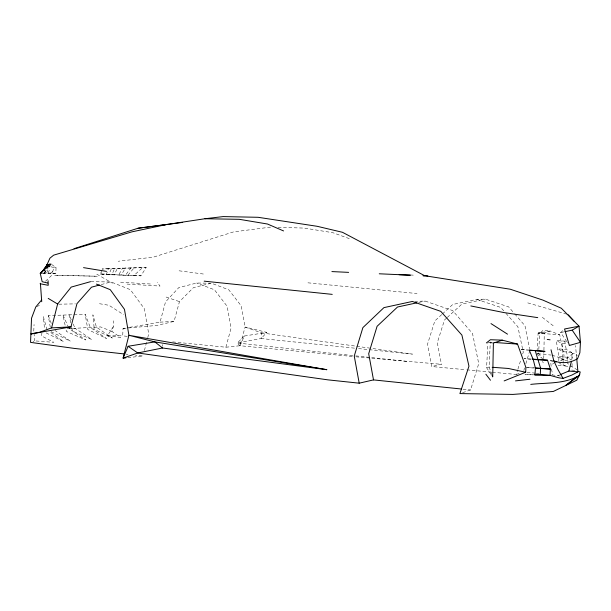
<?xml version="1.0" encoding="UTF-8"?>
<svg xmlns="http://www.w3.org/2000/svg" width="611" height="611" viewBox="0 0 611 611"><rect width="100%" height="100%" fill="white"/><g stroke="black" fill="none" stroke-linecap="round" stroke-linejoin="round"><path stroke-width="0.46" stroke-dasharray="3.06 2.29" d="M543.752 358.703L543.905 351.134M543.927 350.187L544.279 333.14L550.206 331.002L559.737 334.866L563.991 355.144L563.77 359.153L559.699 360.918M558.798 360.757L558.92 356.557L556.216 340.495L564.77 341.144L567.764 342.679M42.403 273.514L55.853 273.346L56.036 267.61L51.752 264.525M33.781 331.185L34.056 324.533M113.287 326.725L107.406 335.829L120.497 337.432L111.95 331.429L113.287 326.725L113.539 320.79M127.302 336.394L122.719 335.813L123.04 328.451L128.585 327.504M162.618 346.307L162.694 344.612M123.04 328.451L156.767 325.442L174.059 321.417L179.466 301.635L193.397 287.636L211.345 283.206L228.751 289.774L241.2 305.828L245.095 327.038L261.386 332.865L261.126 338.532L237.244 342.992L240.001 345.734L354.945 356.717M101.609 270.566L100.571 274.293L103.916 274.484L104.091 270.925M491.183 374.589L486.593 367.723L487.861 343.565M543.202 359.864L538.619 353.204L538.765 350.424M538.818 349.492L539.712 332.804L544.279 333.14L538.123 333.11L536.939 353.67L541.247 358.084M577.525 370.014L571.957 366.661L563.09 365.882L563.189 363.996M563.243 363.056L561.975 343.535L556.216 340.495M571.957 366.661L572.209 361.933M41.991 332.621L41.464 335.882L53.875 342.328L34.728 340.877L33.055 341.473M571.667 360.024L572.919 353.242L575.89 353.479L577.196 355.892M42.778 273.109L52.363 273.14L53.806 267.496L56.036 267.61M144.433 350.477L146.816 341.259M147.763 337.57L148.717 333.881L144.349 308.731L130.41 289.706L110.996 281.946L90.474 281.686M129.509 327.351L160.036 322.157L165.528 301.903L178.855 287.567L196.711 283.023L210.428 283.199M172.714 341.893L225.894 347.231L231.08 328.031L227.116 306.256L214.43 289.767L196.711 283.023M225.894 347.231L240.001 345.734L245.095 327.038L266.847 332.399L261.126 338.532L354.739 348.178M523.841 370.396L524.589 367.929M525.857 363.698L529.554 351.394M462.588 392.682L470.585 389.963L478.741 363.644L472.509 333.507L452.659 310.571L425.096 301.047L415.068 301.368M492.481 372.236L516.219 374.467L517.624 370.014M517.907 369.12L521.007 359.321M522.695 353.983L523.26 352.196L517.876 326.77L504.999 312.267M48.261 273.086L49.881 268.267M100.571 274.293L106.36 274.476L108.422 268.573L146.22 267.503L140.904 275.836L103.916 274.484M46.642 273.071L48.75 268.023M106.36 274.476L108.857 274.553L111.523 268.405M240.001 345.734L244.377 336.019L266.847 332.399M108.857 274.553L111.851 274.652L114.776 268.221M44.183 273.079L45.344 270.62M44.809 273.056L46.352 269.909M111.851 274.652L114.249 274.736L117.541 268.092M114.249 274.736L118.725 274.904L122.643 267.893M118.725 274.904L121.306 275.003L125.53 267.794M44.045 273.606L47.268 269.176M121.306 275.003L125.522 275.164L131.098 267.656M127.928 275.255L134.29 267.61M572.919 353.242L567.894 357.893L559.592 360.75M244.377 336.019L237.244 342.992L354.8 355.77M540.704 332.621L543.232 330.177L550.206 331.002L538.123 333.11L559.737 334.866M45.497 281.236L54.058 273.14M441.73 314.589L434.849 320.912L427.494 344.276L431.717 366.539L465.895 369.747M442.417 313.955L452.743 304.469L476.779 299.39L485.355 299.115L508.658 306.905L514.095 313.176M446.572 318.102L444.472 320.019L437.3 342.702L441.417 364.309L431.717 366.539M447.267 317.46L461.924 304.049L485.355 299.115M566.817 341.671L560.677 332.552L563.907 329.581M125.522 275.164L133.924 275.5L142.73 267.511M50.629 273.117L52.76 271.605M552.382 364.095L554.009 363.392M36.584 306.63L40.639 304.92M557.667 375.689L559.386 374.978M516.219 374.467L519.785 373.252M486.593 367.723L489.09 367.028L491.863 367.234M536.939 353.67L538.619 353.204M101.243 284.566L110.996 281.946M418.665 302.437L425.096 301.047M560.677 332.552L564.915 331.666M487.914 342.634L493.046 341.717M538.123 333.11L539.712 332.804M270.597 227.116L233.562 231.897L153.33 257.155L118.206 261.256M127.836 357.618L143.005 356.014L135.489 355.182M108.422 268.573L102.037 269.031L146.22 267.503M67.195 328.695L100.678 326.938L111.95 331.429M71.716 327.481L72.488 331.124L91.795 339.54L75.046 328.252L69.005 328.588L85.838 339.976L66.431 331.483L65.851 328.726M50.278 327.206L48.277 315.612L85.173 314.298L90.329 327.473L106.444 338.463L87.831 329.52L85.173 314.298M160.036 322.157L174.059 321.417M58.778 304.194L75.405 303.866M107.406 335.829L122.719 335.813M533.082 374.383L524.979 374.299L533.075 375.055M278.089 227.33L304.331 228.086L332.896 232.722L351.012 239.245M355.892 356.809L441.417 364.309M133.924 275.5L140.904 275.836M410.439 274.996L413.28 275.133M531.41 359.039L524.215 358.665L531.402 359.314M527.438 367.44L534.029 367.807M52.363 273.14L55.853 273.346M120.611 282.198L151.734 284.084M127.073 284.077L160.006 286.063L157.149 282.145M558.141 365.347L565.358 365.79L563.434 365.63M492.168 342.313L490.289 342.183L489.09 367.028L491.725 374.192M521.236 349.538L527.759 350.027M561.975 343.535L567.245 343.94M489.739 342.779L493.39 343.069M571.682 352.402L562.861 351.692L557.797 348.828L566.405 349.515L571.682 352.402L572.209 360.131M521.175 349.545L527.476 350.057M567.833 360.612L563.395 360.238L558.92 356.557L567.55 357.275L570.918 359.932M551.153 366.264L550.557 360.605L553.016 360.818M525.552 367.333L533.64 368.066M527.056 372.374L535.389 373.122M536.313 373.206L539.093 373.458M466.842 369.831L491.534 372.152M537.886 353.761L551.122 355.052M307.959 282.824L417.023 293.555M358.52 348.575L412.425 354.128L372.046 348.446M463.046 389.184L470.585 389.963M571.652 370.067L575.058 370.434M355.755 355.869L408.843 361.636M551.977 374.849L560.249 376.017M126.103 354.143L127.982 354.349M179.092 270.803L204.716 274.202M261.386 332.865L371.106 348.308M99.494 303.72L108.972 305.286L123.628 314.688M53.806 267.496L50.423 266.663M527.759 302.88L566.641 314.138M476.779 299.39L500.707 307.425L504.388 311.572M552.069 355.144L563.77 359.153M166.1 297.038L179.466 301.635M550.557 360.605L553.413 361.842M51.049 331.666L70.242 341.121L55.135 330.559M46.146 332.903L63.597 341.61L50.079 332.025M96.782 274.163L112.455 283.206M100.968 272.865L103.03 274.37M568.681 364.171L567.375 363.178L567.55 357.275L564.77 341.144M542.331 317.323L553.826 326.243M558.744 362.438L563.09 365.882M514.699 313.878L524.971 325.724L529.462 348.675M542.431 361.429L543.301 362.881M71.281 319.805L69.02 314.734L70.945 323.838M73.167 324.029L75.046 328.252M68.631 327.74L62.948 314.948L65.66 327.809M48.277 315.612L51.286 323.425M47.07 329.894L43.366 316.674L44.496 328.733M551.458 369.09L552.726 374.673M576.608 357.855L575.554 345.582M33.956 332.949L34.728 340.877M94.056 326.946L93.957 329.192L112.302 338.036L96.446 327.16L92.887 314.856L94.056 326.946M97.302 276.233L54.593 275.34A214.285 4.659 2.6 0 1 97.302 276.233"/><path stroke-width="0.92" d="M504.144 380.913L525.674 372.252L525.926 367.478L517.54 344.077L502.25 340.144L490.396 339.739L486.402 342.924M533.976 374.39L540.277 374.459L540.613 368.173L535.205 350.584L528.683 350.095M535.205 350.584L545.02 351.386L529.279 350.21L533.204 359.467L535.435 368.227L534.869 375.223L550.045 375.368L559.111 377.881L563.067 378.377L571.827 375.093L577.93 371.87L576.753 358.726M576.868 376.559L565.755 385.48L579.144 375.62L580.244 371.992L578.51 371.473M99.463 285.039L91.482 287.185L76.963 303.644L70.991 326.87L30.894 333.95L39.73 332.239L51.568 327.901L57.625 304.018L71.197 287.094L90.474 281.686M560.249 374.619L568.864 371.053L571.354 361.72M96.454 284.107L110.263 289.69L124.468 309.326L128.921 335.286L123.101 358.122L137.735 352.967L162.549 348.003L326.77 369.693L154.85 341.9L128.104 346.269L123.101 358.122L125.942 357.817M46.512 268.168L47.673 265.709L46.841 265.044L49.911 258.201L53.638 255.161L131.976 231.836L166.52 224.543L204.952 218.738L223.145 216.592L258.079 217.295L317.132 226.291L342.458 232.287L424.691 275.721L510.238 289.217L542.942 300.123L561.303 308.227L579.022 326.182L580.45 342.336L579.877 352.723L577.548 358.695C570.33 363.087 561.753 363.782 553.841 360.887L551.023 349.767M47.123 268.336L48.284 265.976L49.453 266.335M579.831 374.184L576.83 380.172L553.283 391.468L512.942 394.408L459.923 393.583L468.958 366.165L461.901 335.088L440.768 311.35L412.333 301.46L383.929 307.623L362.881 327.626L354.25 356.037L359.199 383.181L373.504 379.897L461.16 388.986M44.03 270.757L46.948 265.258M43.679 270.711L47.162 264.678L51.034 264.013L48.888 266.961M41.716 301.697L40.41 283.252M47.162 264.678L41.174 273.178L40.242 273.316L42.159 281.702L47.788 283.053M40.914 273.216L47.765 264.51M41.708 299.864L35.774 306.974L31.528 318.216L30.55 342.374L74.45 348.43L124.224 353.937M49.797 264.128L40.242 273.316L40.769 273.423M572.202 330.154L579.022 326.182L564.556 328.993L569.368 345.475L580.45 342.336L572.202 330.154L564.915 331.666M579.144 375.62C564.457 384.174 546.998 382.555 530.738 384.388M502.25 340.144L493.39 343.069L492.71 376.872L492.054 375.085M74.007 248.692L138.048 228.231L182.674 222.396M416.824 302.835L397.524 307.005L377.079 326.305L368.693 353.723L373.504 379.897M138.048 228.231L166.52 224.543M515.493 380.89L529.928 379.248M51.568 327.901L70.991 326.87M424.691 275.721L422.957 275.721L427.845 275.912M204.952 218.738L239.283 219.311L267.481 224.016L283.58 230.935M554.322 361.88L556.132 361.941M399.197 274.698L410.416 275.187L379.263 273.789M331.895 271.582L348.629 272.369M532.311 359.092L547.509 360.207L550.389 369.052L550.045 375.368L540.277 374.459M533.204 359.467L547.509 360.207M535.435 368.227L550.389 369.052L534.969 367.86M494.047 342.443L517.54 344.077M492.787 367.303L508.474 368.479L525.674 372.252M568.864 371.053L577.93 371.87M204.166 281.159L332.239 294.372M359.199 383.181L327.992 379.866L137.735 352.967L128.104 346.269M547.235 339.418L550.091 339.815M537.741 317.636L503.846 312.549L470.814 305.943M83.539 267.641L106.513 271.399M326.77 369.693L128.921 335.286L154.85 341.9L162.549 348.003M40.097 283.756L48.223 285.306L48.07 280.709M47.673 265.709L48.284 265.976M48.208 298.389L57.625 304.018M490.992 323.601L507.527 334.171M568.245 314.825L574.012 321.187M485.86 374.215L490.473 380.248M563.067 378.377L557.988 369.678L553.841 360.887"/></g></svg>
